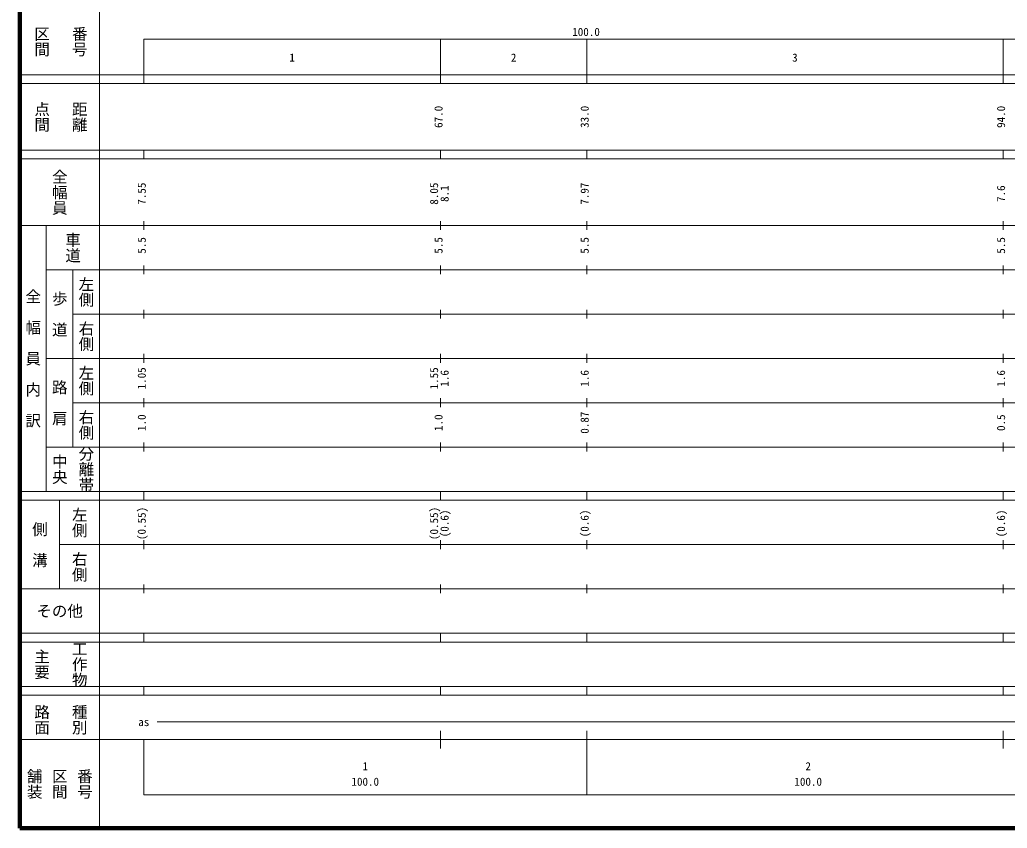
# Model space of a CAD drawing. Units: millimetres on the paper, enlarged 1000 times. Extents: x 40000 to 680000, y 20000 to 380000.
# Drawn here: x 40000 to 262940, y 20000 to 202409 of the extents above; entities that cross this region are included whole.
import ezdxf
from ezdxf.enums import TextEntityAlignment as Align

# ---------------------------------------------------------------- set-up
doc = ezdxf.new("R2010")
doc.units = ezdxf.units.MM
doc.header["$LTSCALE"] = 1000
doc.layers.add('M-TTL', color=2, linetype='Continuous', lineweight=140)
doc.layers.add('M-TTL-BAND', color=7, linetype='Continuous', lineweight=13)
doc.styles.add('@ＭＳ ゴシック', font='')
doc.styles.add('ＭＳ ゴシック', font='')
doc.styles.get('@ＭＳ ゴシック').set_extended_font_data('@MS Gothic')
doc.styles.get('ＭＳ ゴシック').set_extended_font_data('MS Gothic')

msp = doc.modelspace()

# ---------------------------------------------------------------- linework, layer by layer
at = {"layer": 'M-TTL'}
for p, q in [((40000, 380000), (40000, 20000)), ((40000, 20000), (680000, 20000))]:
    msp.add_line(p, q, dxfattribs=at)
at = {"layer": 'M-TTL-BAND'}
for p, q in [((58000, 370000), (58000, 20000)), ((68000, 198000), (579000, 198000)), ((68000, 198000), (68000, 188000)), ((135000, 188000), (135000, 198000)), ((168000, 188000), (168000, 198000)), ((262000, 188000), (262000, 198000)), ((40000, 190000), (579000, 190000)), ((40000, 188000), (579000, 188000)), ((40000, 173000), (579000, 173000)), ((68000, 171000), (68000, 173000)), ((135000, 171000), (135000, 173000)), ((168000, 171000), (168000, 173000)), ((262000, 171000), (262000, 173000)), ((40000, 171000), (579000, 171000)), ((68000, 155000), (68000, 157000)), ((135000, 155000), (135000, 157000)), ((168000, 155000), (168000, 157000)), ((262000, 155000), (262000, 157000)), ((40000, 156000), (579000, 156000)), ((46000, 96000), (46000, 156000)), ((46000, 146000), (579000, 146000)), ((52000, 146000), (52000, 106000)), ((68000, 145000), (68000, 147000)), ((135000, 145000), (135000, 147000)), ((168000, 145000), (168000, 147000)), ((262000, 145000), (262000, 147000)), ((52000, 136000), (579000, 136000)), ((68000, 135000), (68000, 137000)), ((135000, 135000), (135000, 137000)), ((168000, 135000), (168000, 137000)), ((262000, 135000), (262000, 137000)), ((46000, 126000), (579000, 126000)), ((68000, 125000), (68000, 127000)), ((135000, 125000), (135000, 127000)), ((168000, 125000), (168000, 127000)), ((262000, 125000), (262000, 127000)), ((52000, 116000), (579000, 116000)), ((68000, 115000), (68000, 117000)), ((135000, 115000), (135000, 117000)), ((168000, 115000), (168000, 117000)), ((262000, 115000), (262000, 117000)), ((46000, 106000), (579000, 106000)), ((68000, 105000), (68000, 107000)), ((135000, 105000), (135000, 107000)), ((168000, 105000), (168000, 107000)), ((262000, 105000), (262000, 107000)), ((40000, 96000), (579000, 96000)), ((68000, 94000), (68000, 96000)), ((135000, 94000), (135000, 96000)), ((168000, 94000), (168000, 96000)), ((262000, 94000), (262000, 96000)), ((40000, 94000), (579000, 94000)), ((49000, 94000), (49000, 74000)), ((68000, 83000), (68000, 85000)), ((135000, 83000), (135000, 85000)), ((168000, 83000), (168000, 85000)), ((262000, 83000), (262000, 85000)), ((49000, 84000), (579000, 84000)), ((40000, 74000), (579000, 74000)), ((68000, 73000), (68000, 75000)), ((135000, 73000), (135000, 75000)), ((168000, 73000), (168000, 75000)), ((262000, 73000), (262000, 75000)), ((40000, 64000), (579000, 64000)), ((68000, 62000), (68000, 64000)), ((135000, 62000), (135000, 64000)), ((168000, 62000), (168000, 64000)), ((262000, 62000), (262000, 64000)), ((40000, 62000), (579000, 62000)), ((40000, 52000), (579000, 52000)), ((68000, 50000), (68000, 52000)), ((135000, 50000), (135000, 52000)), ((168000, 50000), (168000, 52000)), ((262000, 50000), (262000, 52000)), ((40000, 50000), (579000, 50000)), ((71000, 44000), (565000, 44000)), ((135000, 38000), (135000, 42000)), ((168000, 27500), (168000, 42000)), ((262000, 38000), (262000, 42000)), ((40000, 40000), (579000, 40000)), ((68000, 40000), (68000, 27500)), ((68000, 27500), (579000, 27500))]:
    msp.add_line(p, q, dxfattribs=at)

# ---------------------------------------------------------------- texts
at = {"layer": 'M-TTL-BAND', "style": '@ＭＳ ゴシック'}
for s, p in [('区間', (45000, 197500)), ('番号', (53500, 197500)), ('点間', (45000, 180500)), ('距離', (53500, 180500)), ('全幅員', (49000, 163500)), ('車道', (52000, 151000)), ('左側', (55000, 141000)), ('全\u3000幅\u3000員\u3000内\u3000訳', (43000, 126000)), ('歩\u3000道', (49000, 136000)), ('右側', (55000, 131000)), ('左側', (55000, 121000)), ('路\u3000肩', (49000, 116000)), ('右側', (55000, 111000)), ('分離帯', (55000, 101000)), ('中央', (49000, 101000)), ('左側', (53500, 89000)), ('側\u3000溝', (44500, 84000)), ('右側', (53500, 79000)), ('主要', (45000, 57000)), ('工作物', (53500, 57000)), ('路面', (45000, 44500)), ('種別', (53500, 44500)), ('舗装', (43333, 30000)), ('区間', (49000, 30000)), ('番号', (54667, 30000))]:
    msp.add_text(s, height=2566, rotation=270, dxfattribs=at).set_placement(p, align=Align.MIDDLE_CENTER)
at = {"layer": 'M-TTL-BAND', "style": 'ＭＳ ゴシック'}
for s, p in [('100.0', (167844, 198195)), ('1', (101500, 192405)), ('2', (151500, 192405)), ('3', (215000, 192405)), ('as', (68000, 42500)), ('1', (118000, 32523)), ('2', (218000, 32523)), ('100.0', (118000, 29033)), ('100.0', (218000, 29033))]:
    msp.add_text(s, height=1833, dxfattribs=at).set_placement(p, align=Align.BOTTOM_CENTER)
for s, p in [('67.0', (136000, 180500)), ('33.0', (169000, 180500)), ('94.0', (263000, 180500)), ('7.55', (69000, 163174)), ('8.05', (135000, 163174)), ('7.97', (169000, 163174)), ('8.1', (137370, 163174)), ('7.6', (263000, 163174)), ('5.5', (69000, 151500)), ('5.5', (136000, 151500)), ('5.5', (169000, 151500)), ('5.5', (263000, 151500)), ('1.05', (69000, 121500)), ('1.55', (135000, 121500)), ('1.6', (137370, 121500)), ('1.6', (169000, 121500)), ('1.6', (263000, 121500)), ('0.87', (169000, 111500)), ('1.0', (69000, 111500)), ('1.0', (136000, 111500)), ('0.5', (263000, 111500)), ('(0.55)', (69000, 88764)), ('(0.55)', (135000, 88764)), ('(0.6)', (137370, 88764)), ('(0.6)', (169000, 88764)), ('(0.6)', (263000, 88764))]:
    msp.add_text(s, height=1833, rotation=90, dxfattribs=at).set_placement(p, align=Align.BOTTOM_CENTER)
msp.add_text('その他', height=2566, dxfattribs=at).set_placement((49000, 69000), align=Align.MIDDLE_CENTER)

doc.saveas('drawing.dxf')
